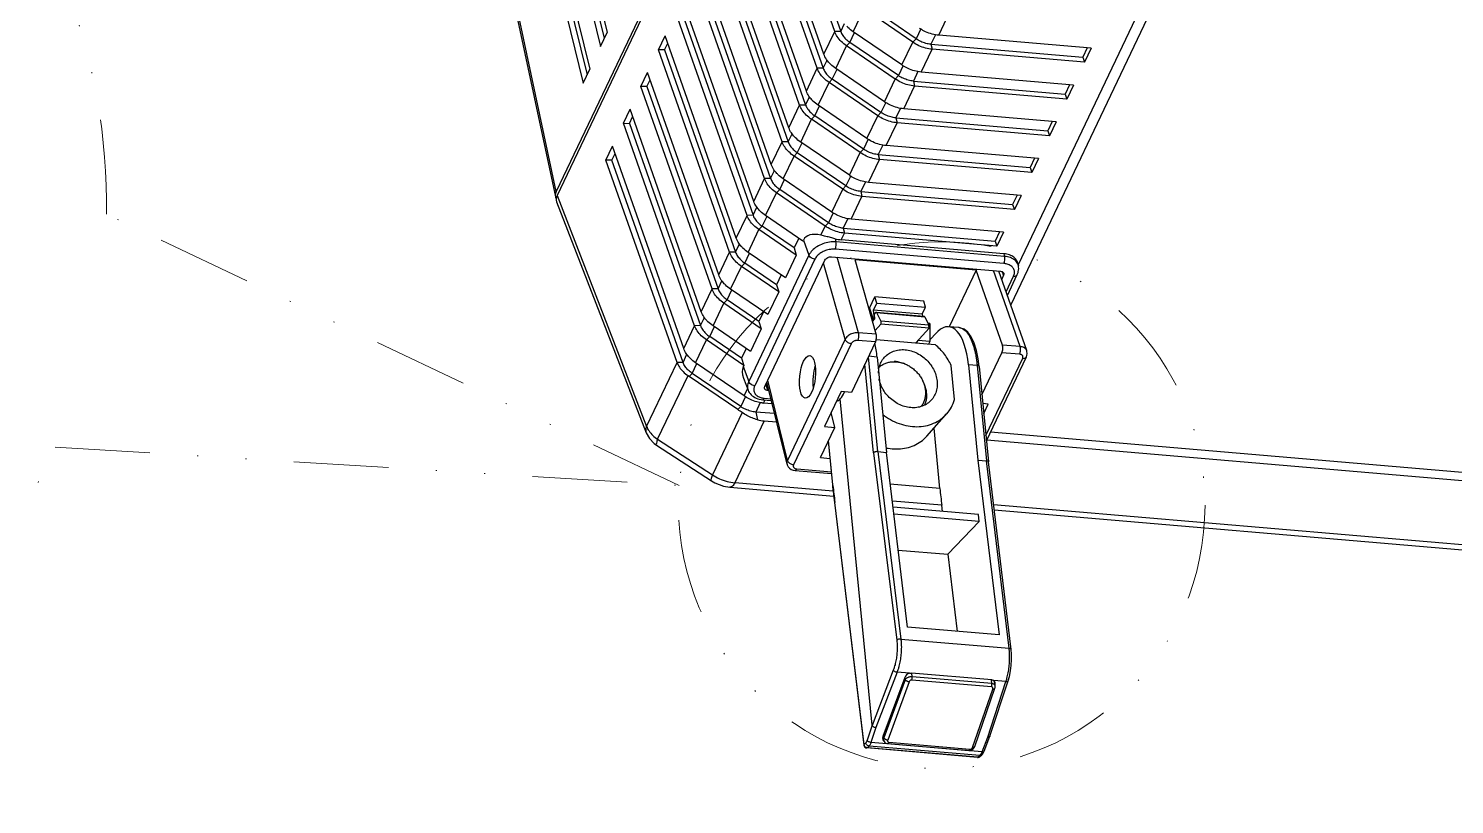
# Model space of a CAD drawing. Header units: millimetres. Extents: x 14276 to 15242, y -9916 to -8542.
# Drawn here: x 14392.1 to 14525.8, y -9645.1 to -9572.3 of the extents above; entities that cross this region are included whole.
import ezdxf

# ---------------------------------------------------------------- set-up
doc = ezdxf.new("R2010")
doc.units = ezdxf.units.MM
doc.linetypes.add('DIVIDE', pattern=[31.75, 12.7, -6.35, 0, -6.35, 0, -6.35])
doc.layers.add('hatch', color=56, linetype='Continuous', lineweight=9)

# ---------------------------------------------------------------- blocks, each defined once
blk = doc.blocks.new('u9')
at = {"color": 7, "linetype": 'Continuous'}
for p, q in [((278.36, 406.609), (276.467, 401.137)), ((278.563, 406.688), (276.67, 401.216)), ((277.474, 407.04), (276.938, 405.642)), ((277.674, 407.11), (277.14, 405.716)), ((277.697, 407.391), (277.633, 407.324)), ((277.674, 407.11), (288.087, 406.221)), ((277.877, 407.552), (277.697, 407.391)), ((278.054, 407.607), (277.875, 407.446)), ((277.875, 407.446), (288.271, 406.559)), ((278.054, 407.607), (288.429, 406.722)), ((278.103, 407.628), (288.477, 406.743)), ((286.403, 406.213), (278.812, 406.86)), ((286.509, 406.335), (278.918, 406.982)), ((288.271, 406.559), (288.429, 406.722)), ((276.937, 405.638), (275.223, 400.435)), ((277.14, 405.716), (275.427, 400.518)), ((276.937, 405.638), (276.938, 405.642)), ((284.516, 400.546), (286.518, 406.009)), ((284.873, 400.341), (286.875, 405.804)), ((284.907, 400.134), (286.967, 405.68)), ((286.875, 405.804), (286.898, 405.492)), ((286.91, 405.932), (286.935, 405.592)), ((287.626, 404.821), (288.087, 406.221)), ((287.983, 404.617), (288.447, 406.024)), ((288.572, 406.261), (288.73, 406.423)), ((288.73, 406.423), (291.476, 383.717)), ((291.502, 383.72), (288.749, 406.48)), ((285.644, 399.646), (287.626, 404.821)), ((285.997, 399.442), (287.981, 404.623)), ((287.983, 404.617), (290.967, 374.028)), ((275.427, 400.518), (276.58, 400.419)), ((276.443, 400.922), (276.494, 400.506)), ((276.757, 400.714), (276.801, 400.354)), ((276.757, 400.714), (284.231, 400.076)), ((276.763, 400.358), (284.277, 399.716)), ((276.79, 401.016), (284.265, 400.378)), ((284.231, 400.076), (284.263, 399.718)), ((284.873, 400.341), (284.894, 400.11)), ((284.491, 399.744), (285.644, 399.646)), ((274.949, 397.499), (277.073, 379.93)), ((285.285, 396.534), (275.133, 397.4)), ((275.133, 397.4), (277.257, 379.835)), ((276.53, 384.419), (137.035, 396.322)), ((137.085, 395.864), (276.586, 383.961)), ((276.06, 396.147), (284.649, 395.414)), ((278.079, 379.765), (276.06, 396.147)), ((287.459, 378.965), (285.285, 396.534)), ((287.846, 379.066), (285.671, 396.642)), ((280.883, 388.59), (279.993, 395.811)), ((284.649, 395.414), (286.637, 379.035)), ((277.232, 377.867), (142.402, 389.371)), ((148.062, 388.124), (276.882, 377.132)), ((280.883, 388.59), (277.955, 385.518)), ((285.525, 388.194), (280.883, 388.59)), ((277.955, 385.518), (285.933, 384.837)), ((277.955, 385.518), (278.02, 384.85)), ((278.02, 384.85), (286.014, 384.168)), ((281.38, 384.564), (281.45, 383.992)), ((281.45, 383.992), (286.084, 383.597)), ((291.495, 383.774), (291.476, 383.717)), ((301.317, 382.304), (291.569, 383.136)), ((291.619, 382.679), (300.868, 381.889)), ((291.621, 382.662), (291.679, 382.082)), ((281.624, 382.411), (282.176, 376.757)), ((281.624, 382.411), (286.276, 382.014)), ((291.65, 382.127), (291.655, 382.08)), ((291.675, 382.129), (291.655, 382.08)), ((291.655, 382.08), (292.062, 377.905)), ((291.679, 382.082), (292.083, 377.948)), ((298.102, 376.086), (300.868, 381.889)), ((300.177, 375.298), (302.96, 381.139)), ((308.094, 377.808), (302.96, 381.139)), ((303.055, 381.699), (303.055, 381.699)), ((308.188, 378.368), (303.055, 381.699)), ((277.945, 370.991), (277.073, 379.931)), ((278.129, 370.9), (277.257, 379.835)), ((278.079, 379.765), (277.257, 379.835)), ((289.935, 368.845), (295.347, 380.203)), ((290.505, 368.437), (295.917, 379.794)), ((295.202, 380.725), (291.783, 381.017)), ((295.052, 380.587), (291.798, 380.865)), ((295.917, 379.794), (297.772, 372.278)), ((295.962, 380.135), (297.857, 372.456)), ((278.951, 370.83), (278.079, 379.765)), ((287.509, 370.1), (286.637, 379.035)), ((287.459, 378.965), (286.637, 379.035)), ((287.459, 378.965), (288.327, 370.068)), ((287.846, 379.066), (288.657, 370.758)), ((292.835, 379.527), (291.483, 376.69)), ((292.835, 379.527), (291.921, 379.605)), ((277.267, 377.94), (273.518, 370.072)), ((277.314, 377.461), (273.862, 370.217)), ((282.84, 377.501), (280.995, 375.434)), ((308.094, 377.808), (305.247, 371.835)), ((309.165, 377.208), (308.87, 377.737)), ((317.565, 355.542), (309.165, 377.208)), ((290.886, 373.324), (292.45, 376.607)), ((291.483, 376.69), (291.832, 375.31)), ((292.45, 376.607), (291.483, 376.69)), ((298.102, 376.086), (296.937, 376.185)), ((298.9, 375.253), (298.728, 375.975)), ((309.13, 376.596), (306.277, 370.607)), ((317.524, 354.946), (309.13, 376.596)), ((277.515, 375.399), (277.088, 374.502)), ((277.088, 374.502), (277.607, 374.457)), ((297.129, 375.404), (298.9, 375.253)), ((297.358, 374.477), (298.162, 374.408)), ((298.47, 374.353), (298.9, 375.253)), ((299.844, 373.808), (300.291, 374.745)), ((300.291, 374.745), (300.566, 375.029)), ((300.291, 374.745), (304.856, 371.629)), ((300.566, 375.029), (305.131, 371.913)), ((277.686, 373.646), (275.802, 369.693)), ((280.25, 374.091), (280.564, 370.882)), ((287.666, 368.68), (289.919, 373.407)), ((289.919, 373.407), (290.886, 373.324)), ((291.295, 374.198), (291.302, 374.197)), ((298.242, 374.093), (297.436, 374.162)), ((298.093, 373.955), (297.474, 374.008)), ((297.659, 373.256), (297.756, 373.248)), ((297.756, 373.248), (297.935, 372.62)), ((298.162, 374.408), (298.021, 374.112)), ((300.034, 372.078), (299.614, 373.198)), ((299.971, 373.747), (299.656, 373.086)), ((299.971, 373.747), (304.536, 370.632)), ((283.223, 372.351), (283.164, 372.478)), ((298.051, 372.864), (292.4, 361.006)), ((293.343, 360.925), (298.995, 372.784)), ((293.904, 360.545), (299.555, 372.403)), ((300.069, 370.987), (299.555, 372.403)), ((304.856, 371.629), (305.131, 371.913)), ((278.129, 370.9), (278.951, 370.83)), ((284.92, 370.736), (285.051, 370.684)), ((300.02, 370.886), (300.069, 370.987)), ((300.233, 370.216), (300.02, 370.886)), ((300.02, 370.886), (303.519, 368.498)), ((304.536, 370.632), (303.519, 368.498)), ((304.856, 371.629), (304.409, 370.692)), ((305.713, 370.603), (305.35, 369.843)), ((305.713, 370.603), (306.275, 370.611)), ((305.713, 370.603), (312.381, 351.646)), ((306.277, 370.607), (312.95, 351.635)), ((273.481, 369.499), (276.099, 362.038)), ((274.103, 369.119), (276.603, 361.995)), ((274.103, 369.119), (275.76, 368.977)), ((274.157, 369.833), (275.802, 369.693)), ((287.509, 370.1), (288.31, 370.031)), ((298.377, 367.438), (299.394, 369.572)), ((299.394, 369.572), (302.893, 367.184)), ((299.795, 369.299), (300.233, 370.216)), ((300.233, 370.216), (303.213, 368.182)), ((305.649, 369.298), (304.632, 367.164)), ((305.649, 369.298), (312.324, 350.322)), ((275.76, 368.977), (278.227, 361.946)), ((281.811, 367.696), (281.954, 367.83)), ((281.954, 367.83), (282.575, 368.495)), ((287.598, 368.463), (282.064, 368.935)), ((282.575, 368.637), (282.692, 368.881)), ((282.576, 366.962), (282.575, 368.637)), ((282.575, 368.637), (283.666, 368.543)), ((283.877, 368.78), (282.641, 367.392)), ((283.738, 368.624), (283.815, 368.785)), ((287.6, 367.967), (289.585, 360.977)), ((287.6, 367.967), (289.257, 367.826)), ((287.666, 368.68), (289.311, 368.54)), ((289.257, 367.826), (291.268, 360.743)), ((290.505, 368.437), (292.535, 361.289)), ((303.213, 368.182), (302.767, 367.245)), ((303.213, 368.182), (303.519, 368.498)), ((278.227, 361.946), (280.759, 367.259)), ((279.834, 367.338), (280.788, 367.257)), ((282.576, 366.962), (282.75, 366.948)), ((282.641, 367.392), (282.668, 367.119)), ((282.641, 367.392), (287.152, 367.007)), ((283.053, 366.314), (282.668, 367.119)), ((282.668, 367.119), (287.179, 366.734)), ((287.704, 367.6), (287.152, 367.007)), ((287.179, 366.734), (287.152, 367.007)), ((287.576, 365.928), (287.179, 366.734)), ((287.751, 366.525), (287.764, 366.524)), ((287.771, 366.538), (287.753, 366.539)), ((287.942, 366.763), (287.754, 366.557)), ((287.802, 366.065), (287.754, 366.557)), ((287.764, 366.524), (287.771, 366.538)), ((287.764, 366.524), (287.859, 365.697)), ((287.832, 366.593), (287.79, 366.597)), ((288.225, 365.503), (287.882, 366.534)), ((287.893, 366.5), (288.019, 366.489)), ((298.153, 365.851), (298.59, 366.769)), ((298.59, 366.769), (298.377, 367.438)), ((298.377, 367.438), (301.877, 365.05)), ((298.59, 366.769), (301.57, 364.735)), ((302.893, 367.184), (301.877, 365.05)), ((304.07, 367.156), (303.708, 366.396)), ((304.07, 367.156), (304.632, 367.164)), ((310.738, 348.199), (304.07, 367.156)), ((304.632, 367.164), (311.307, 348.188)), ((236.612, 284.684), (274.986, 365.21)), ((283.285, 366.087), (282.975, 365.436)), ((282.975, 365.436), (283.133, 364.861)), ((287.548, 365.046), (282.975, 365.436)), ((287.576, 365.928), (283.053, 366.314)), ((287.615, 365.893), (283.091, 366.279)), ((283.285, 366.087), (283.271, 366.263)), ((283.285, 366.087), (287.859, 365.697)), ((287.859, 365.697), (287.548, 365.046)), ((287.651, 365.909), (287.802, 366.065)), ((288.225, 365.503), (287.732, 364.469)), ((296.735, 363.991), (297.752, 366.125)), ((297.752, 366.125), (301.251, 363.737)), ((304.007, 365.851), (302.99, 363.717)), ((304.007, 365.851), (310.681, 346.875)), ((275.299, 364.317), (274.371, 362.37)), ((275.416, 363.984), (274.716, 362.515)), ((283.133, 364.861), (287.732, 364.469)), ((287.548, 365.046), (287.732, 364.469)), ((296.947, 363.322), (296.735, 363.991)), ((296.735, 363.991), (300.234, 361.603)), ((301.251, 363.737), (300.234, 361.603)), ((301.57, 364.735), (301.124, 363.797)), ((301.57, 364.735), (301.877, 365.05)), ((275.659, 362.434), (275.832, 362.798)), ((275.659, 362.434), (275.761, 362.115)), ((295.092, 360.544), (296.109, 362.678)), ((296.109, 362.678), (299.608, 360.29)), ((296.51, 362.404), (296.947, 363.322)), ((296.947, 363.322), (299.928, 361.287)), ((302.364, 362.404), (301.347, 360.27)), ((302.427, 363.709), (302.065, 362.949)), ((302.364, 362.404), (309.039, 343.427)), ((302.427, 363.709), (302.99, 363.717)), ((309.095, 344.752), (302.427, 363.709)), ((302.99, 363.717), (309.664, 344.741)), ((237.67, 284.594), (274.297, 361.452)), ((274.318, 361.296), (274.264, 361.536)), ((275.618, 361.343), (291.439, 359.993)), ((291.776, 360.7), (275.955, 362.05)), ((278.227, 361.946), (289.585, 360.977)), ((299.928, 361.287), (299.481, 360.35)), ((299.928, 361.287), (300.234, 361.603)), ((275.619, 360.411), (275.555, 360.658)), ((275.555, 360.658), (291.376, 359.308)), ((275.619, 360.411), (290.872, 359.11)), ((294.418, 359.129), (293.904, 360.545)), ((294.867, 358.957), (295.304, 359.874)), ((295.304, 359.874), (295.092, 360.544)), ((295.092, 360.544), (298.591, 358.156)), ((295.304, 359.874), (298.285, 357.84)), ((299.608, 360.29), (298.591, 358.156)), ((300.784, 360.262), (300.422, 359.501)), ((300.784, 360.262), (301.347, 360.27)), ((307.453, 341.304), (300.784, 360.262)), ((301.347, 360.27), (308.022, 341.293)), ((275.659, 358.391), (276.285, 359.704)), ((275.659, 358.391), (289.948, 357.172)), ((276.029, 358.36), (276.445, 359.232)), ((276.445, 359.232), (276.285, 359.704)), ((276.285, 359.704), (290.574, 358.485)), ((290.686, 358.017), (276.445, 359.232)), ((290.872, 359.11), (290.574, 358.485)), ((290.686, 358.017), (290.574, 358.485)), ((291.455, 359.005), (291.376, 359.308)), ((292.788, 358.676), (292.383, 357.824)), ((294.466, 359.23), (294.418, 359.129)), ((294.466, 359.23), (297.965, 356.842)), ((300.721, 358.956), (299.704, 356.822)), ((300.721, 358.956), (307.396, 339.98)), ((289.948, 357.172), (288.932, 355.038)), ((290.256, 357.116), (290.686, 358.017)), ((291.63, 356.571), (292.077, 357.509)), ((292.077, 357.509), (292.383, 357.824)), ((292.077, 357.509), (296.642, 354.393)), ((292.383, 357.824), (296.948, 354.709)), ((298.285, 357.84), (297.838, 356.903)), ((298.285, 357.84), (298.591, 358.156)), ((274.017, 354.944), (274.643, 356.257)), ((274.386, 354.912), (274.802, 355.785)), ((274.802, 355.785), (274.643, 356.257)), ((274.643, 356.257), (288.932, 355.038)), ((289.043, 354.57), (274.802, 355.785)), ((291.757, 356.511), (290.74, 354.377)), ((291.757, 356.511), (296.322, 353.395)), ((297.965, 356.842), (296.948, 354.709)), ((299.142, 356.814), (298.779, 356.054)), ((299.142, 356.814), (299.704, 356.822)), ((305.81, 337.857), (299.142, 356.814)), ((299.704, 356.822), (306.379, 337.846)), ((256.083, 226.016), (317.524, 354.946)), ((256.178, 225.673), (317.604, 354.573)), ((274.017, 354.944), (288.306, 353.725)), ((288.614, 353.669), (289.043, 354.57)), ((289.043, 354.57), (288.932, 355.038)), ((290.434, 354.061), (290.74, 354.377)), ((290.74, 354.377), (295.305, 351.261)), ((296.642, 354.393), (296.196, 353.456)), ((296.642, 354.393), (296.948, 354.709)), ((299.078, 355.509), (298.061, 353.375)), ((299.078, 355.509), (305.753, 336.533)), ((317.604, 354.573), (322.514, 331.631)), ((322.588, 332.109), (317.675, 355.067)), ((288.306, 353.725), (287.289, 351.591)), ((290.114, 353.064), (289.097, 350.93)), ((289.987, 353.124), (290.434, 354.061)), ((290.114, 353.064), (294.68, 349.948)), ((290.434, 354.061), (294.999, 350.946)), ((296.322, 353.395), (295.305, 351.261)), ((297.499, 353.367), (297.137, 352.607)), ((297.499, 353.367), (298.061, 353.375)), ((304.167, 334.41), (297.499, 353.367)), ((298.061, 353.375), (304.736, 334.399)), ((272.374, 351.497), (273, 352.81)), ((272.744, 351.465), (273.159, 352.338)), ((273.159, 352.338), (273, 352.81)), ((273, 352.81), (287.289, 351.591)), ((287.4, 351.122), (273.159, 352.338)), ((297.436, 352.062), (296.419, 349.928)), ((297.436, 352.062), (304.11, 333.086)), ((272.374, 351.497), (286.663, 350.277)), ((286.971, 350.222), (287.4, 351.122)), ((287.4, 351.122), (287.289, 351.591)), ((288.345, 349.677), (288.791, 350.614)), ((288.791, 350.614), (289.097, 350.93)), ((288.791, 350.614), (293.357, 347.498)), ((289.097, 350.93), (293.663, 347.814)), ((294.999, 350.946), (294.553, 350.008)), ((294.999, 350.946), (295.305, 351.261)), ((312.381, 351.646), (312.08, 351.015)), ((312.95, 351.635), (312.324, 350.322)), ((312.381, 351.646), (312.95, 351.635)), ((270.731, 348.049), (271.357, 349.363)), ((271.517, 348.89), (271.357, 349.363)), ((271.357, 349.363), (285.646, 348.143)), ((286.663, 350.277), (285.646, 348.143)), ((288.471, 349.616), (287.455, 347.483)), ((288.471, 349.616), (293.037, 346.501)), ((294.68, 349.948), (293.663, 347.814)), ((295.856, 349.92), (295.494, 349.16)), ((295.856, 349.92), (296.419, 349.928)), ((302.524, 330.963), (295.856, 349.92)), ((296.419, 349.928), (303.093, 330.952)), ((270.731, 348.049), (285.02, 346.83)), ((271.101, 348.018), (271.517, 348.89)), ((285.757, 347.675), (271.517, 348.89)), ((285.757, 347.675), (285.646, 348.143)), ((293.357, 347.498), (293.663, 347.814)), ((295.793, 348.615), (294.776, 346.481)), ((295.793, 348.615), (302.468, 329.638)), ((310.738, 348.199), (310.437, 347.568)), ((311.307, 348.188), (310.681, 346.875)), ((311.307, 348.188), (310.738, 348.199)), ((285.02, 346.83), (284.003, 344.696)), ((285.328, 346.775), (285.757, 347.675)), ((286.702, 346.23), (287.149, 347.167)), ((287.149, 347.167), (287.455, 347.483)), ((287.149, 347.167), (291.714, 344.051)), ((287.455, 347.483), (292.02, 344.367)), ((293.037, 346.501), (292.02, 344.367)), ((293.357, 347.498), (292.91, 346.561)), ((294.213, 346.473), (293.851, 345.712)), ((294.213, 346.473), (294.776, 346.481)), ((300.881, 327.515), (294.213, 346.473)), ((294.776, 346.481), (301.451, 327.504)), ((269.088, 344.602), (269.714, 345.915)), ((269.458, 344.57), (269.874, 345.443)), ((269.874, 345.443), (269.714, 345.915)), ((269.714, 345.915), (284.003, 344.696)), ((284.115, 344.228), (269.874, 345.443)), ((286.829, 346.169), (285.812, 344.035)), ((286.829, 346.169), (291.394, 343.053)), ((294.15, 345.167), (293.133, 343.033)), ((294.15, 345.167), (300.825, 326.191)), ((269.088, 344.602), (283.377, 343.383)), ((283.685, 343.327), (284.115, 344.228)), ((284.115, 344.228), (284.003, 344.696)), ((285.059, 342.782), (285.506, 343.72)), ((285.506, 343.72), (285.812, 344.035)), ((285.506, 343.72), (290.071, 340.604)), ((285.812, 344.035), (290.377, 340.92)), ((291.714, 344.051), (291.267, 343.114)), ((291.714, 344.051), (292.02, 344.367)), ((309.095, 344.752), (308.795, 344.121)), ((309.664, 344.741), (309.039, 343.427)), ((309.095, 344.752), (309.664, 344.741)), ((315.093, 344.435), (314.467, 343.121)), ((319.66, 325.642), (315.093, 344.435)), ((267.446, 341.155), (268.072, 342.468)), ((268.231, 341.996), (268.072, 342.468)), ((268.072, 342.468), (282.36, 341.249)), ((283.377, 343.383), (282.36, 341.249)), ((285.186, 342.722), (284.169, 340.588)), ((285.186, 342.722), (289.751, 339.606)), ((291.394, 343.053), (290.377, 340.92)), ((292.571, 343.025), (292.208, 342.265)), ((292.571, 343.025), (293.133, 343.033)), ((299.239, 324.068), (292.571, 343.025)), ((293.133, 343.033), (299.808, 324.057)), ((319.035, 324.325), (314.467, 343.121)), ((319.088, 325.668), (314.718, 343.647)), ((267.446, 341.155), (281.735, 339.936)), ((267.815, 341.123), (268.231, 341.996)), ((282.472, 340.781), (268.231, 341.996)), ((282.472, 340.781), (282.36, 341.249)), ((292.507, 341.72), (291.49, 339.586)), ((292.507, 341.72), (299.182, 322.744)), ((307.453, 341.304), (307.152, 340.673)), ((308.022, 341.293), (307.396, 339.98)), ((307.453, 341.304), (308.022, 341.293)), ((281.735, 339.936), (280.718, 337.802)), ((282.043, 339.88), (282.472, 340.781)), ((283.416, 339.335), (283.863, 340.272)), ((283.863, 340.272), (284.169, 340.588)), ((283.863, 340.272), (288.428, 337.157)), ((284.169, 340.588), (288.734, 337.472)), ((290.071, 340.604), (289.624, 339.667)), ((290.071, 340.604), (290.377, 340.92)), ((313.45, 340.987), (312.825, 339.674)), ((317.393, 320.877), (312.825, 339.674)), ((313.075, 340.2), (317.445, 322.22)), ((318.019, 322.191), (313.45, 340.987)), ((289.751, 339.606), (288.734, 337.472)), ((290.928, 339.578), (290.565, 338.818)), ((290.928, 339.578), (291.49, 339.586)), ((297.596, 320.621), (290.928, 339.578)), ((291.49, 339.586), (298.165, 320.61))]:
    blk.add_line(p, q, dxfattribs=at)
for points in [[(277.633, 407.324), (277.53, 407.167), (277.474, 407.04)], [(278.917, 406.982), (278.842, 406.983), (278.737, 406.965), (278.635, 406.924), (278.541, 406.863), (278.46, 406.784), (278.396, 406.692), (278.36, 406.609)], [(286.91, 405.932), (286.888, 406.041), (286.843, 406.137), (286.776, 406.217), (286.692, 406.279), (286.593, 406.32), (286.509, 406.335)], [(275.223, 400.435), (275.107, 400.03), (275.004, 399.525), (274.936, 398.998), (274.905, 398.464), (274.912, 397.938), (274.949, 397.499)], [(276.467, 401.137), (276.447, 401.058), (276.44, 400.953), (276.443, 400.922)], [(291.621, 382.662), (291.556, 383.255), (291.502, 383.72)], [(303.055, 381.699), (302.719, 381.894), (301.934, 382.196), (301.316, 382.304)], [(295.962, 380.134), (295.936, 380.217), (295.851, 380.378), (295.725, 380.517), (295.562, 380.625), (295.37, 380.697), (295.202, 380.725)], [(308.87, 377.737), (308.406, 378.211), (308.188, 378.368)], [(277.945, 370.991), (278.04, 370.261), (278.202, 369.484), (278.424, 368.784), (278.699, 368.206), (279.014, 367.776), (279.363, 367.491), (279.741, 367.35), (279.836, 367.338)], [(273.518, 370.071), (273.469, 369.943), (273.441, 369.76), (273.458, 369.581), (273.481, 369.499)]]:
    blk.add_lwpolyline(points, dxfattribs=at)
for centre, radius, start, end in [((278.077, 407.329), 0.3, 105.16441, 131.98541), ((278.077, 407.328), 0.301, 94.69304, 105.124), ((278.077, 407.329), 0.3, 85.15158, 94.72586), ((278.435, 406.584), 0.0792, 154.63489, 161.28459), ((288.452, 406.444), 0.3, 6.8907, 85.12349), ((220.39, 375.134), 71.602, 5.60476, 6.88534), ((321.952, 406.361), 37.935, 234.96979, 235.68453), ((297.944, 372.205), 1.757, 81.32826, 85.15189), ((297.885, 371.165), 3.255, 82.7517, 85.11513), ((297.785, 370.544), 3.879, 55.68905, 57.40596), ((285.892, 373.572), 2.936, 201.85807, 204.59362), ((326.135, 402.689), 37.26, 235.6873, 235.90224), ((279.903, 368.142), 0.807, 257.09942, 264.86095), ((279.902, 368.132), 0.797, 264.87619, 265.10223), ((286.262, 369.741), 4.039, 295.8791, 297.32604), ((275.426, 361.794), 1.19, 179.45793, 192.5166), ((289.571, 353.307), 3.879, 55.68905, 57.40596), ((287.928, 349.86), 3.879, 55.68905, 57.40596), ((286.285, 346.413), 3.879, 55.68905, 57.40596), ((284.642, 342.966), 3.879, 55.68905, 57.40596), ((283, 339.518), 3.879, 55.68905, 57.40596), ((281.357, 336.071), 3.879, 55.68905, 57.40596)]:
    blk.add_arc(centre, radius, start, end, dxfattribs=at)
for centre, major_axis, ratio, start_param, end_param in [((286.507, 405.718), (0.413, 0.357), 0.7500211, 5.3456903, 6.5112896), ((285.95, 399.313), (2.029, 5.313), 0.0249213, -0.0500005, -0.0238228), ((276.919, 400.816), (0.413, 0.328), 0.7781086, -3.9711577, -2.8954658), ((284.447, 400.174), (0.423, 0.329), 0.7567189, -2.0126462, -0.8857106), ((268.288, 369.003), (3.125, 33.355), 0.3988519, -1.120089, -1.0677292), ((298.659, 373.745), (2.62, -1.469), 0.7017021, 1.9211212, 2.1446964), ((291.145, 372.203), (0.195, 1.991), 0.4060886, 0.4524865, 0.9926299), ((291.145, 372.203), (0.146, 1.995), 0.3625058, -0.0043888, 0.4430358), ((292.801, 372.062), (0.146, 1.995), 0.3625058, -2.1619975, -1.0662728), ((297.79, 372.543), (2.18, -1.714), 0.547569, 0.1227572, 0.7330876), ((281.34, 373.231), (0.56, 5.974), 0.3988519, -4.2616817, -2.7170653), ((275.921, 369.331), (0.032, 0.499), 0.401492, 0.7883752, 2.3853515), ((289.705, 372.518), (0.462, 5.982), 0.3697976, -4.2679747, -4.0110903), ((287.761, 368.321), (0.052, 0.497), 0.3669434, 0.8036346, 2.4006109), ((287.817, 366.394), (0.014, 0.2), 0.395807, 5.5210204, 7.0743634), ((283.107, 366.478), (0.016, 0.199), 0.3770777, -3.7162348, -3.1425969), ((287.633, 366.092), (0.018, 0.199), 0.3916046, -3.7130905, -2.6925798), ((291.384, 357.143), (2.304, -1.206), 0.6796032, 1.8834328, 2.1235949), ((292.139, 360.684), (2.18, -1.714), 0.547569, -0.886957, 0.1227572), ((316.142, 355.062), (1.44, 0.43), 0.6588746, 5.7459585, 6.3356636), ((316.222, 354.689), (1.44, 0.43), 0.6588746, 5.7459585, 6.437444)]:
    blk.add_ellipse(centre, major_axis=major_axis, ratio=ratio, start_param=start_param, end_param=end_param, dxfattribs=at)
blk.add_ellipse((294.038, 371.957), major_axis=(0.209, 1.989), ratio=0.3669434, dxfattribs=at)
for points, start_tangent, end_tangent in [([(277.674, 407.11), (277.574, 407.107), (277.503, 407.078), (277.474, 407.04)], (-0.9944397, 0.1053077), (-0.3793548, -0.9252513)), ([(277.786, 407.338), (277.734, 407.248), (277.674, 407.11)], (-0.5500895, -0.8351057), (-0.351088, -0.9363425)), ([(277.875, 407.446), (277.773, 407.435), (277.697, 407.391)], (-0.9953379, 0.0964489), (-0.7449601, -0.667109)), ([(277.875, 407.446), (277.802, 407.362), (277.786, 407.338)], (-0.7372724, -0.6755956), (-0.5500895, -0.8351057)), ([(278.054, 407.607), (277.972, 407.602), (277.899, 407.57), (277.877, 407.552)], (-0.9953379, 0.096449), (-0.7434491, -0.6687925)), ([(278.096, 407.628), (278.054, 407.607)], (-0.9990941, -0.0425556), (-0.721399, -0.6925196)), ([(278.103, 407.628), (278.098, 407.628), (278.096, 407.628)], (-0.9929989, 0.1181234), (-0.9990941, -0.0425556)), ([(278.563, 406.688), (278.493, 406.688), (278.434, 406.675), (278.39, 406.651), (278.363, 406.618)], (-0.9970113, 0.0772562), (-0.4284505, -0.9035653)), ([(278.812, 406.86), (278.77, 406.859), (278.727, 406.849), (278.684, 406.83), (278.645, 406.803), (278.61, 406.769), (278.582, 406.73), (278.563, 406.688)], (-0.9964032, 0.0847393), (-0.3270192, -0.9450177)), ([(278.812, 406.86), (278.837, 406.917), (278.866, 406.958), (278.897, 406.979), (278.917, 406.982)], (0.3355024, 0.9420393), (0.9977061, -0.0676939)), ([(288.087, 406.221), (288.142, 406.36), (288.204, 406.474), (288.271, 406.559)], (0.3197882, 0.947489), (0.7042511, 0.709951)), ([(288.271, 406.559), (288.379, 406.53), (288.474, 406.463), (288.542, 406.368), (288.572, 406.261)], (0.9972729, -0.073802), (0.082322, -0.9966058)), ([(288.429, 406.722), (288.472, 406.743), (288.477, 406.743)], (0.721399, 0.6925196), (0.9929989, -0.1181234)), ([(288.429, 406.722), (288.515, 406.702), (288.596, 406.657), (288.663, 406.591), (288.71, 406.511), (288.73, 406.423)], (0.9972729, -0.073802), (0.082322, -0.9966058)), ([(276.938, 405.642), (276.969, 405.682), (277.041, 405.712), (277.14, 405.716)], (0.3753379, 0.9268881), (0.9963794, -0.085018)), ([(286.403, 406.213), (286.428, 406.269), (286.457, 406.31), (286.488, 406.332), (286.509, 406.334)], (0.3355027, 0.9420393), (0.9976436, -0.0686092)), ([(286.518, 406.009), (286.529, 406.052), (286.53, 406.093), (286.521, 406.131), (286.502, 406.163), (286.475, 406.188), (286.442, 406.205), (286.403, 406.213)], (0.3439378, 0.9389924), (-0.9963524, 0.0853342)), ([(286.518, 406.009), (286.593, 405.997), (286.668, 405.972), (286.738, 405.938), (286.799, 405.897), (286.846, 405.851), (286.875, 405.804)], (0.9956842, -0.092806), (0.3968259, -0.9178939)), ([(286.875, 405.804), (286.905, 405.874), (286.91, 405.932)], (0.5182057, 0.855256), (-0.0710191, 0.997475)), ([(288.087, 406.221), (288.201, 406.201), (288.309, 406.156), (288.395, 406.094), (288.447, 406.024)], (0.9978912, -0.0649084), (0.3988281, -0.9170257)), ([(288.447, 406.024), (288.484, 406.121), (288.527, 406.201), (288.572, 406.261)], (0.3130228, 0.9497456), (0.6965011, 0.7175557)), ([(288.749, 406.48), (288.749, 406.466), (288.73, 406.423)], (0.1344033, -0.9909267), (-0.6162394, -0.7875589)), ([(287.981, 404.623), (287.929, 404.692), (287.843, 404.754), (287.737, 404.799), (287.626, 404.821)], (-0.4286928, 0.9034503), (-0.9963794, 0.085018)), ([(276.67, 401.216), (276.601, 401.215), (276.541, 401.202), (276.497, 401.178), (276.47, 401.144), (276.467, 401.137)], (-0.9970113, 0.0772563), (-0.3218533, -0.9467896)), ([(276.67, 401.216), (276.66, 401.174), (276.661, 401.134), (276.671, 401.097), (276.69, 401.065), (276.718, 401.041), (276.752, 401.024), (276.79, 401.016)], (-0.326725, -0.9451195), (0.9963538, -0.0853174)), ([(275.427, 400.518), (275.339, 400.223), (275.271, 399.951), (275.218, 399.688), (275.173, 399.419), (275.136, 399.138), (275.109, 398.852), (275.092, 398.567), (275.086, 398.289), (275.089, 398.013), (275.103, 397.722), (275.133, 397.4)], (-0.3151986, -0.9490257), (0.1201903, -0.9927509)), ([(275.427, 400.518), (275.328, 400.511), (275.255, 400.479), (275.223, 400.435)], (-0.9978912, 0.0649085), (-0.3283877, -0.944543)), ([(276.443, 400.922), (276.444, 400.919), (276.465, 400.856), (276.511, 400.802), (276.577, 400.759), (276.66, 400.729), (276.757, 400.714)], (0.1225059, -0.9924678), (0.9971575, -0.0753456)), ([(276.763, 400.358), (276.667, 400.377), (276.58, 400.419)], (-0.9963794, 0.085018), (-0.8326285, 0.553832)), ([(276.79, 401.016), (276.771, 400.946), (276.758, 400.869), (276.753, 400.79), (276.757, 400.714)], (-0.3355027, -0.9420393), (0.1051027, -0.9944614)), ([(284.265, 400.378), (284.245, 400.309), (284.233, 400.231), (284.228, 400.152), (284.231, 400.076)], (-0.3355056, -0.9420382), (0.1051057, -0.9944611)), ([(284.231, 400.076), (284.337, 400.074), (284.447, 400.087), (284.555, 400.115), (284.657, 400.157), (284.747, 400.21), (284.821, 400.273), (284.873, 400.341)], (0.9955119, -0.0946361), (0.5066289, 0.8621643)), ([(284.265, 400.378), (284.307, 400.379), (284.35, 400.389), (284.393, 400.408), (284.433, 400.434), (284.468, 400.467), (284.497, 400.505), (284.516, 400.546)], (0.996402, -0.084753), (0.3442279, 0.9388861)), ([(284.516, 400.546), (284.591, 400.533), (284.666, 400.509), (284.736, 400.475), (284.797, 400.434), (284.844, 400.388), (284.873, 400.341)], (0.9956842, -0.0928064), (0.3968262, -0.9178937)), ([(284.491, 399.744), (284.381, 399.719), (284.277, 399.716)], (-0.9500251, -0.3121736), (-0.9963794, 0.085018)), ([(285.285, 396.534), (285.255, 396.856), (285.242, 397.147), (285.242, 397.423), (285.252, 397.7), (285.274, 397.985), (285.307, 398.271), (285.351, 398.551), (285.403, 398.819), (285.465, 399.081), (285.543, 399.353), (285.644, 399.646)], (-0.1226552, 0.9924493), (0.3554194, 0.9347069)), ([(285.671, 396.642), (285.644, 396.932), (285.633, 397.194), (285.632, 397.442), (285.642, 397.691), (285.662, 397.947), (285.692, 398.205), (285.731, 398.457), (285.779, 398.698), (285.835, 398.934), (285.906, 399.179), (285.997, 399.442)], (-0.122779, 0.992434), (0.3575949, 0.9338768)), ([(285.644, 399.646), (285.754, 399.622), (285.86, 399.574), (285.945, 399.512), (285.997, 399.442)], (0.9944397, -0.1053077), (0.4284379, -0.9035712)), ([(275.133, 397.4), (275.038, 397.419), (274.973, 397.455), (274.949, 397.499)], (-0.9962678, 0.0863158), (-0.1382857, 0.9903924)), ([(285.285, 396.534), (285.398, 396.535), (285.51, 396.556), (285.606, 396.593), (285.671, 396.642)], (0.9964894, -0.0837193), (0.6678676, 0.7442801)), ([(300.868, 381.889), (301.074, 382.197), (301.298, 382.305), (301.316, 382.303)], (0.4301939, 0.9027365), (0.993212, -0.1163186)), ([(302.96, 381.139), (302.297, 381.506), (301.584, 381.762), (300.868, 381.889)], (-0.8324677, 0.5540736), (-0.9963822, 0.0849859)), ([(302.96, 381.139), (303.079, 381.486), (303.074, 381.679), (303.052, 381.691)], (0.3954158, 0.9185022), (-0.9420186, 0.3355608)), ([(277.073, 379.93), (277.097, 379.888), (277.162, 379.854), (277.257, 379.835)], (0.1387964, -0.9903209), (0.9963794, -0.085018)), ([(295.052, 380.587), (295.109, 380.677), (295.171, 380.722), (295.201, 380.724)], (0.4301939, 0.9027365), (0.9962735, -0.0862504)), ([(295.347, 380.203), (295.372, 380.281), (295.373, 380.356), (295.35, 380.426), (295.303, 380.487), (295.235, 380.536), (295.15, 380.57), (295.052, 380.587)], (0.4299748, 0.9028409), (-0.9963637, 0.0852025)), ([(295.347, 380.203), (295.497, 380.173), (295.643, 380.109), (295.769, 380.018), (295.864, 379.91), (295.917, 379.794)], (0.9963794, -0.0850179), (0.256112, -0.9666471)), ([(295.917, 379.794), (295.968, 379.948), (295.969, 380.098), (295.962, 380.134)], (0.4375744, 0.8991822), (-0.2391876, 0.9709734)), ([(286.683, 378.609), (286.489, 378.646), (285.698, 378.714), (284.931, 378.646), (284.212, 378.444), (283.562, 378.115), (283, 377.668), (282.84, 377.501)], (-0.9785758, 0.205887), (-0.6660911, -0.7458704)), ([(287.459, 378.965), (287.572, 378.966), (287.684, 378.985), (287.78, 379.02), (287.846, 379.066)], (0.9963794, -0.085018), (0.6901126, 0.723702)), ([(308.094, 377.808), (308.212, 378.155), (308.207, 378.348), (308.186, 378.36)], (0.3954155, 0.9185024), (-0.942234, 0.3349554)), ([(308.55, 377.442), (308.094, 377.808)], (-0.7207787, 0.6931653), (-0.8308986, 0.5564238)), ([(309.13, 376.596), (308.903, 377.029), (308.55, 377.442)], (-0.3426894, 0.9394488), (-0.7207787, 0.6931653)), ([(309.13, 376.596), (309.209, 377.014), (309.164, 377.208)], (0.4029871, 0.9152057), (-0.3609919, 0.9325689)), ([(286.985, 375.483), (286.255, 375.964), (285.446, 376.331), (284.609, 376.554), (283.773, 376.626), (282.966, 376.543), (282.216, 376.309), (281.548, 375.932), (280.995, 375.434)], (-0.7914591, 0.6112221), (-0.6661419, -0.745825)), ([(298.728, 375.975), (299.232, 375.808), (299.72, 375.58), (300.177, 375.298)], (0.9663888, -0.2570849), (0.8188921, -0.5739475)), ([(280.995, 375.434), (280.986, 375.424), (280.548, 374.803), (280.25, 374.091)], (-0.6661419, -0.745825), (-0.2862032, -0.958169)), ([(282.449, 374.154), (282.599, 374.301), (283.028, 374.594), (283.53, 374.781), (284.076, 374.851), (284.65, 374.802), (285.219, 374.637), (285.766, 374.36), (286.26, 373.988), (286.685, 373.533), (287.019, 373.018), (287.249, 372.462), (287.321, 372.176)], (0.6777528, 0.7352898), (0.1970449, -0.9803945)), ([(283.164, 372.478), (283.027, 372.831), (282.926, 373.241), (282.886, 373.65), (282.908, 374.05), (282.992, 374.43), (283.056, 374.61)], (-0.4160652, 0.9093348), (0.3749032, 0.927064)), ([(283.168, 372.479), (283.099, 372.669), (283.008, 373.037), (282.972, 373.406), (282.992, 373.765), (283.067, 374.107), (283.196, 374.425), (283.375, 374.712), (283.39, 374.731)], (-0.372227, 0.9281417), (0.6142654, 0.7890995)), ([(298.9, 375.253), (299.377, 375.167), (299.85, 374.994), (300.291, 374.745)], (0.9963794, -0.085018), (0.825973, -0.5637097)), ([(281.89, 372.36), (281.895, 372.919), (282.019, 373.445), (282.257, 373.911), (282.449, 374.154)], (-0.0971066, 0.995274), (0.6777528, 0.7352898)), ([(297.756, 373.248), (297.919, 373.207), (298.033, 373.12), (298.072, 373.041)], (0.9963794, -0.085018), (0.2684344, -0.963298)), ([(298.093, 373.955), (298.186, 374.077), (298.242, 374.088)], (0.4301939, 0.9027365), (0.9990132, -0.0444144)), ([(298.821, 373.685), (298.497, 373.868), (298.209, 373.941)], (-0.7608225, 0.6489601), (-0.9884894, 0.1512901)), ([(299.614, 373.198), (299.339, 373.625), (298.865, 373.943), (298.242, 374.093)], (-0.3513495, 0.9362444), (-0.9963794, 0.085018)), ([(298.296, 374.394), (298.782, 374.296)], (0.9920257, -0.1260357), (0.9648438, -0.2628239)), ([(298.782, 374.296), (299.399, 374.071), (299.874, 373.811)], (0.9648438, -0.2628239), (0.8424921, -0.5387087)), ([(298.995, 372.784), (299.081, 373.111), (299.021, 373.424), (298.821, 373.685)], (0.4301939, 0.9027365), (-0.7608225, 0.6489601)), ([(299.555, 372.403), (299.67, 372.843), (299.614, 373.198)], (0.4301939, 0.9027365), (-0.3480332, 0.9374822)), ([(286.759, 370.052), (286.654, 369.952), (286.225, 369.659), (285.723, 369.472), (285.177, 369.402), (284.603, 369.451), (284.034, 369.616), (283.487, 369.893), (282.993, 370.265), (282.568, 370.72), (282.234, 371.235), (282.005, 371.791), (281.89, 372.36)], (-0.7005531, -0.7136002), (-0.0971066, 0.995274)), ([(284.92, 370.736), (284.606, 370.882), (284.267, 371.094), (283.954, 371.348), (283.675, 371.64), (283.436, 371.962), (283.243, 372.307), (283.223, 372.351)], (-0.928966, 0.3701651), (-0.4161017, 0.9093181)), ([(298.072, 373.041), (298.079, 372.999), (298.051, 372.864)], (0.2684344, -0.963298), (-0.4301939, -0.9027365)), ([(298.995, 372.784), (299.231, 372.72), (299.435, 372.581), (299.555, 372.403)], (0.9963794, -0.085018), (0.3408169, -0.9401297)), ([(306.277, 370.607), (306.051, 371.05), (305.701, 371.467), (305.247, 371.835)], (-0.331816, 0.9433441), (-0.8280815, 0.5606077)), ([(277.945, 370.991), (277.969, 370.951), (278.034, 370.918), (278.129, 370.9)], (0.1130492, -0.9935894), (0.9963794, -0.085018)), ([(279.512, 367.434), (279.356, 367.534), (279.191, 367.681), (279.034, 367.868), (278.885, 368.092), (278.747, 368.352), (278.619, 368.648), (278.502, 368.976), (278.398, 369.334), (278.308, 369.713), (278.234, 370.107), (278.174, 370.506), (278.129, 370.9)], (-0.8871561, 0.4614694), (-0.0971072, 0.9952739)), ([(280.564, 370.882), (280.853, 370.344), (281.204, 369.834), (281.61, 369.362), (282.064, 368.935)], (0.4242752, -0.9055333), (0.7633843, -0.6459446)), ([(285.707, 370.547), (285.335, 370.606), (284.965, 370.718), (284.92, 370.736)], (-0.9963794, 0.085018), (-0.928966, 0.3701651)), ([(285.925, 370.474), (285.511, 370.539), (285.1, 370.665), (285.051, 370.684)], (-0.9963794, 0.085018), (-0.9289513, 0.3702019)), ([(287.288, 371.021), (287.065, 370.855), (286.761, 370.699), (286.429, 370.593), (286.075, 370.542), (285.707, 370.547)], (-0.7579583, -0.652303), (-0.9963794, 0.085018)), ([(287.376, 371.618), (287.359, 371.334), (287.234, 370.809), (286.997, 370.342), (286.759, 370.052)], (-0.0056604, -0.999984), (-0.7005531, -0.7136002)), ([(304.536, 370.632), (305.028, 370.229), (305.134, 370.121)], (0.825973, -0.5637097), (0.679163, -0.7339875)), ([(304.856, 371.629), (305.234, 371.32), (305.526, 370.97), (305.713, 370.603)], (0.825973, -0.5637097), (0.331816, -0.9433441)), ([(273.481, 369.499), (273.509, 369.436), (273.603, 369.314), (273.738, 369.218), (273.907, 369.152), (274.103, 369.119)], (0.3323598, -0.9431527), (0.9971531, -0.0754041)), ([(273.862, 370.217), (273.723, 370.211), (273.609, 370.169), (273.531, 370.096), (273.518, 370.072)], (-0.9963794, 0.0850179), (-0.4265528, -0.9044627)), ([(273.862, 370.217), (273.837, 370.139), (273.836, 370.063), (273.86, 369.993), (273.907, 369.932), (273.974, 369.884), (274.06, 369.85), (274.157, 369.833)], (-0.4299748, -0.9028409), (0.9963637, -0.0852025)), ([(274.157, 369.833), (274.111, 369.706), (274.081, 369.556), (274.069, 369.398), (274.076, 369.247), (274.103, 369.119)], (-0.4301939, -0.9027365), (0.3026602, -0.9530985)), ([(305.134, 370.121), (305.407, 369.775)], (0.679163, -0.7339875), (0.5551389, -0.8317576)), ([(305.407, 369.775), (305.65, 369.298)], (0.5551389, -0.8317576), (0.331816, -0.9433441)), ([(289.311, 368.54), (289.265, 368.413), (289.234, 368.263), (289.222, 368.105), (289.23, 367.954), (289.257, 367.826)], (-0.4301938, -0.9027366), (0.30266, -0.9530986)), ([(289.257, 367.826), (289.47, 367.824), (289.689, 367.857), (289.903, 367.923), (290.1, 368.02), (290.272, 368.142), (290.409, 368.283), (290.505, 368.437)], (0.995525, -0.094499), (0.4228705, 0.9061901)), ([(289.311, 368.54), (289.417, 368.54), (289.526, 368.557), (289.633, 368.59), (289.732, 368.639), (289.818, 368.7), (289.887, 368.77), (289.935, 368.845)], (0.9963935, -0.0848524), (0.4304382, 0.90262)), ([(289.935, 368.845), (290.085, 368.815), (290.23, 368.751), (290.357, 368.66), (290.451, 368.552), (290.505, 368.437)], (0.9963794, -0.085018), (0.256112, -0.9666471)), ([(304.07, 367.156), (303.883, 367.523), (303.592, 367.873), (303.213, 368.182)], (-0.331816, 0.9433441), (-0.825973, 0.5637097)), ([(303.519, 368.498), (304.011, 368.096), (304.39, 367.641), (304.633, 367.164)], (0.825973, -0.5637097), (0.331816, -0.9433441)), ([(279.723, 367.355), (279.703, 367.36), (279.527, 367.426), (279.512, 367.434)], (-0.974804, 0.2230631), (-0.8871561, 0.4614694)), ([(302.893, 367.184), (303.385, 366.782), (303.491, 366.673)], (0.825973, -0.5637097), (0.679163, -0.7339875)), ([(303.491, 366.673), (303.764, 366.328)], (0.679163, -0.7339875), (0.5551389, -0.8317576)), ([(303.764, 366.328), (304.007, 365.851)], (0.5551389, -0.8317576), (0.331816, -0.9433441)), ([(301.251, 363.737), (301.742, 363.335), (301.848, 363.226)], (0.825973, -0.5637097), (0.679163, -0.7339875)), ([(302.427, 363.709), (302.241, 364.076), (301.949, 364.425), (301.57, 364.735)], (-0.331816, 0.9433441), (-0.825973, 0.5637097)), ([(301.877, 365.05), (302.368, 364.648), (302.748, 364.194), (302.99, 363.717)], (0.825973, -0.5637097), (0.331816, -0.9433441)), ([(274.716, 362.515), (274.506, 362.489), (274.376, 362.379), (274.371, 362.37)], (-0.9963794, 0.085018), (-0.4216645, -0.9067519)), ([(274.716, 362.515), (274.63, 362.187)], (-0.4301939, -0.9027365), (-0.0437779, -0.9990413)), ([(275.641, 362.248), (275.631, 362.299), (275.659, 362.434)], (-0.310992, 0.9504125), (0.4301939, 0.9027365)), ([(301.848, 363.226), (302.122, 362.881)], (0.679163, -0.7339875), (0.5551389, -0.8317576)), ([(302.122, 362.881), (302.364, 362.404)], (0.5551389, -0.8317576), (0.331816, -0.9433441)), ([(274.371, 362.37), (274.27, 362.085), (274.236, 361.805)], (-0.4301939, -0.9027365), (-0.0087974, -0.9999613)), ([(274.265, 361.536), (274.322, 361.362), (274.587, 361.018)], (0.2164706, -0.9762891), (0.7601629, -0.6497325)), ([(274.318, 361.294), (274.404, 361.065), (274.678, 360.745), (275.096, 360.521), (275.619, 360.411)], (0.2224064, -0.9749541), (0.9963794, -0.085018)), ([(274.63, 362.187), (274.689, 361.874), (274.889, 361.614), (275.213, 361.43), (275.618, 361.343)], (-0.0437779, -0.9990413), (0.9963794, -0.085018)), ([(275.618, 361.343), (275.551, 361.131), (275.529, 360.882), (275.555, 360.658)], (-0.4301939, -0.9027365), (0.2522243, -0.9676688)), ([(275.955, 362.05), (275.791, 362.092), (275.677, 362.179), (275.641, 362.248)], (-0.9963794, 0.085018), (-0.310992, 0.9504125)), ([(300.784, 360.262), (300.598, 360.629), (300.306, 360.978), (299.928, 361.287)], (-0.331816, 0.9433441), (-0.825973, 0.5637097)), ([(300.234, 361.603), (300.725, 361.201), (301.105, 360.747), (301.347, 360.27)], (0.825973, -0.5637097), (0.331816, -0.9433441)), ([(274.587, 361.018), (275.012, 360.775), (275.555, 360.658)], (0.7601629, -0.6497325), (0.9963794, -0.085018)), ([(291.439, 359.993), (291.373, 359.781), (291.35, 359.532), (291.376, 359.308)], (-0.4301939, -0.9027365), (0.2522243, -0.9676688)), ([(291.376, 359.308), (291.985, 359.327), (292.598, 359.481), (293.157, 359.755), (293.608, 360.121), (293.904, 360.545)], (0.9963794, -0.085018), (0.4301939, 0.9027365)), ([(291.439, 359.993), (291.892, 360.007), (292.358, 360.123), (292.782, 360.33), (293.123, 360.61), (293.343, 360.925)], (0.9963794, -0.085018), (0.4301939, 0.9027365)), ([(292.4, 361.006), (292.302, 360.877), (292.149, 360.773), (291.965, 360.711), (291.776, 360.7)], (-0.4301939, -0.9027365), (-0.9963794, 0.085018)), ([(293.343, 360.925), (293.58, 360.861), (293.784, 360.723), (293.904, 360.545)], (0.9963794, -0.085018), (0.3408169, -0.9401297)), ([(299.608, 360.29), (300.1, 359.888), (300.205, 359.779)], (0.825973, -0.5637097), (0.679163, -0.7339875)), ([(300.205, 359.779), (300.479, 359.433)], (0.679163, -0.7339875), (0.5551389, -0.8317576)), ([(290.574, 358.485), (291.194, 358.374), (291.811, 358.148), (292.383, 357.824)], (0.9963794, -0.085018), (0.825973, -0.5637097)), ([(291.455, 359.005), (291.869, 358.898), (292.321, 358.789), (292.788, 358.676)], (0.9648547, -0.262784), (0.9697567, -0.2440738)), ([(300.479, 359.433), (300.722, 358.956)], (0.5551389, -0.8317576), (0.331816, -0.9433441)), ([(289.948, 357.172), (290.569, 357.06)], (0.9963794, -0.085018), (0.9648438, -0.2628239)), ([(290.569, 357.06), (291.185, 356.835), (291.66, 356.575)], (0.9648438, -0.2628239), (0.8424921, -0.5387087)), ([(290.686, 358.017), (291.163, 357.931), (291.637, 357.758), (292.077, 357.509)], (0.9963794, -0.085018), (0.825973, -0.5637097)), ([(299.142, 356.814), (298.955, 357.181), (298.663, 357.531), (298.285, 357.84)], (-0.331816, 0.9433441), (-0.825973, 0.5637097)), ([(298.591, 358.156), (299.083, 357.754), (299.462, 357.3), (299.705, 356.822)], (0.825973, -0.5637097), (0.331816, -0.9433441)), ([(297.965, 356.842), (298.457, 356.44), (298.563, 356.331)], (0.825973, -0.5637097), (0.679163, -0.7339875)), ([(298.563, 356.331), (298.836, 355.986)], (0.679163, -0.7339875), (0.5551389, -0.8317576)), ([(298.836, 355.986), (299.079, 355.509)], (0.5551389, -0.8317576), (0.331816, -0.9433441)), ([(288.932, 355.038), (289.552, 354.926), (290.168, 354.701), (290.74, 354.377)], (0.9963794, -0.085018), (0.825973, -0.5637097)), ([(289.043, 354.57), (289.52, 354.484), (289.994, 354.311), (290.434, 354.061)], (0.9963794, -0.085018), (0.825973, -0.5637097)), ([(297.499, 353.367), (297.312, 353.734), (297.02, 354.084), (296.642, 354.393)], (-0.331816, 0.9433441), (-0.825973, 0.5637097)), ([(296.948, 354.709), (297.44, 354.306), (297.819, 353.852), (298.062, 353.375)], (0.825973, -0.5637097), (0.331816, -0.9433441)), ([(288.306, 353.725), (288.926, 353.613)], (0.9963794, -0.085018), (0.9648438, -0.2628239)), ([(288.926, 353.613), (289.542, 353.388), (290.017, 353.128)], (0.9648438, -0.2628239), (0.8424921, -0.5387087)), ([(296.322, 353.395), (296.814, 352.993), (296.92, 352.884)], (0.825973, -0.5637097), (0.679163, -0.7339875)), ([(296.92, 352.884), (297.193, 352.539)], (0.679163, -0.7339875), (0.5551389, -0.8317576)), ([(297.193, 352.539), (297.436, 352.062)], (0.5551389, -0.8317576), (0.331816, -0.9433441)), ([(287.289, 351.591), (287.909, 351.479), (288.525, 351.254), (289.097, 350.93)], (0.9963794, -0.085018), (0.825973, -0.5637097)), ([(287.4, 351.122), (287.877, 351.037), (288.351, 350.863), (288.791, 350.614)], (0.9963794, -0.085018), (0.825973, -0.5637097)), ([(295.856, 349.92), (295.669, 350.287), (295.378, 350.636), (294.999, 350.946)], (-0.331816, 0.9433441), (-0.825973, 0.5637097)), ([(295.305, 351.261), (295.797, 350.859), (296.176, 350.405), (296.419, 349.928)], (0.825973, -0.5637097), (0.331816, -0.9433441)), ([(286.663, 350.277), (287.283, 350.166)], (0.9963794, -0.085018), (0.9648438, -0.2628239)), ([(287.283, 350.166), (287.899, 349.94), (288.374, 349.68)], (0.9648438, -0.2628239), (0.8424921, -0.5387087)), ([(294.68, 349.948), (295.171, 349.546), (295.277, 349.437)], (0.825973, -0.5637097), (0.679163, -0.7339875)), ([(295.277, 349.437), (295.551, 349.092)], (0.679163, -0.7339875), (0.5551389, -0.8317576)), ([(295.551, 349.092), (295.793, 348.614)], (0.5551389, -0.8317576), (0.331816, -0.9433441)), ([(285.646, 348.143), (286.266, 348.032), (286.882, 347.807), (287.455, 347.483)], (0.9963794, -0.085018), (0.825973, -0.5637097)), ([(293.663, 347.814), (294.154, 347.412), (294.534, 346.958), (294.776, 346.481)], (0.825973, -0.5637097), (0.331816, -0.9433441)), ([(285.02, 346.83), (285.64, 346.718)], (0.9963794, -0.085018), (0.9648438, -0.2628239)), ([(285.64, 346.718), (286.256, 346.493), (286.732, 346.233)], (0.9648438, -0.2628239), (0.8424921, -0.5387087)), ([(285.757, 347.675), (286.234, 347.589), (286.708, 347.416), (287.149, 347.167)], (0.9963794, -0.085018), (0.825973, -0.5637097)), ([(293.037, 346.501), (293.528, 346.099), (293.634, 345.99)], (0.825973, -0.5637097), (0.679163, -0.7339875)), ([(294.213, 346.473), (294.027, 346.84), (293.735, 347.189), (293.357, 347.498)], (-0.331816, 0.9433441), (-0.825973, 0.5637097)), ([(293.634, 345.99), (293.908, 345.644)], (0.679163, -0.7339875), (0.5551389, -0.8317576)), ([(293.908, 345.644), (294.15, 345.167)], (0.5551389, -0.8317576), (0.331816, -0.9433441)), ([(284.003, 344.696), (284.623, 344.584), (285.239, 344.359), (285.812, 344.035)], (0.9963794, -0.085018), (0.825973, -0.5637097)), ([(284.115, 344.228), (284.592, 344.142), (285.066, 343.969), (285.506, 343.72)], (0.9963794, -0.085018), (0.825973, -0.5637097)), ([(292.571, 343.025), (292.384, 343.392), (292.092, 343.742), (291.714, 344.051)], (-0.331816, 0.9433441), (-0.825973, 0.5637097)), ([(292.02, 344.367), (292.512, 343.965), (292.891, 343.51), (293.134, 343.033)], (0.825973, -0.5637097), (0.331816, -0.9433441)), ([(283.377, 343.383), (283.997, 343.271)], (0.9963794, -0.085018), (0.9648438, -0.2628239)), ([(283.997, 343.271), (284.614, 343.046), (285.089, 342.786)], (0.9648438, -0.2628239), (0.8424921, -0.5387087)), ([(291.394, 343.053), (291.886, 342.651), (291.991, 342.542)], (0.825973, -0.5637097), (0.679163, -0.7339875)), ([(291.991, 342.542), (292.265, 342.197)], (0.679163, -0.7339875), (0.5551389, -0.8317576)), ([(282.36, 341.249), (282.981, 341.137), (283.597, 340.912), (284.169, 340.588)], (0.9963794, -0.085018), (0.825973, -0.5637097)), ([(292.265, 342.197), (292.508, 341.72)], (0.5551389, -0.8317576), (0.331816, -0.9433441)), ([(281.735, 339.936), (282.355, 339.824)], (0.9963794, -0.085018), (0.9648438, -0.2628239)), ([(282.355, 339.824), (282.971, 339.599), (283.446, 339.339)], (0.9648438, -0.2628239), (0.8424921, -0.5387087)), ([(282.472, 340.781), (282.949, 340.695), (283.423, 340.522), (283.863, 340.272)], (0.9963794, -0.085018), (0.825973, -0.5637097)), ([(290.928, 339.578), (290.741, 339.945), (290.449, 340.295), (290.071, 340.604)], (-0.331816, 0.9433441), (-0.825973, 0.5637097)), ([(290.377, 340.92), (290.869, 340.517), (291.248, 340.063), (291.491, 339.586)], (0.825973, -0.5637097), (0.331816, -0.9433441)), ([(289.751, 339.606), (290.243, 339.204), (290.349, 339.095)], (0.825973, -0.5637097), (0.679163, -0.7339875))]:
    blk.add_spline(points, degree=3, dxfattribs=dict(at, start_tangent=start_tangent, end_tangent=end_tangent))
at = {"layer": 'hatch', "color": 4, "linetype": 'DIVIDE', "ltscale": 0.7}
for p, q in [((364.596, 378.543), (306.067, 382.127)), ((306.067, 382.127), (359.795, 356.713))]:
    blk.add_line(p, q, dxfattribs=at)
blk.add_circle((281.45, 383.992), 24.687, dxfattribs=at)
blk.add_arc((416.038, 355.788), 56.25, 179.05846, 156.13788, dxfattribs=at)

msp = doc.modelspace()

# ---------------------------------------------------------------- block references
at = {"rotation": 180}
msp.add_blockref('u9', (14759.21, -9233.04), dxfattribs=at)

doc.saveas('drawing.dxf')
